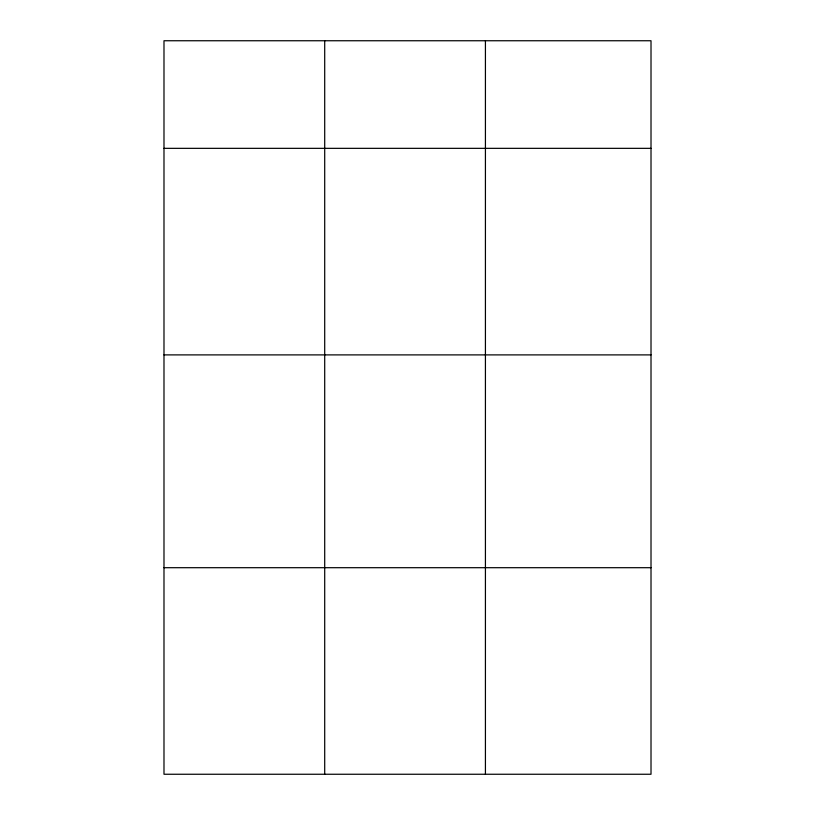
<?xml version="1.0" encoding="UTF-8"?>
<svg xmlns="http://www.w3.org/2000/svg" width="815" height="815" viewBox="0 0 815 815"><rect width="100%" height="100%" fill="white"/><g stroke="black" fill="none" stroke-linecap="round" stroke-linejoin="round"><path stroke-width="1.22" d="M651.012 354.892L651.012 40.75L163.988 40.75L163.988 774.25L651.012 774.25L651.012 354.892L163.988 354.892M163.988 148.34L651.012 148.34M163.988 567.698L651.012 567.698M485.424 40.75L485.424 774.25M324.706 40.75L324.706 774.25"/></g></svg>
